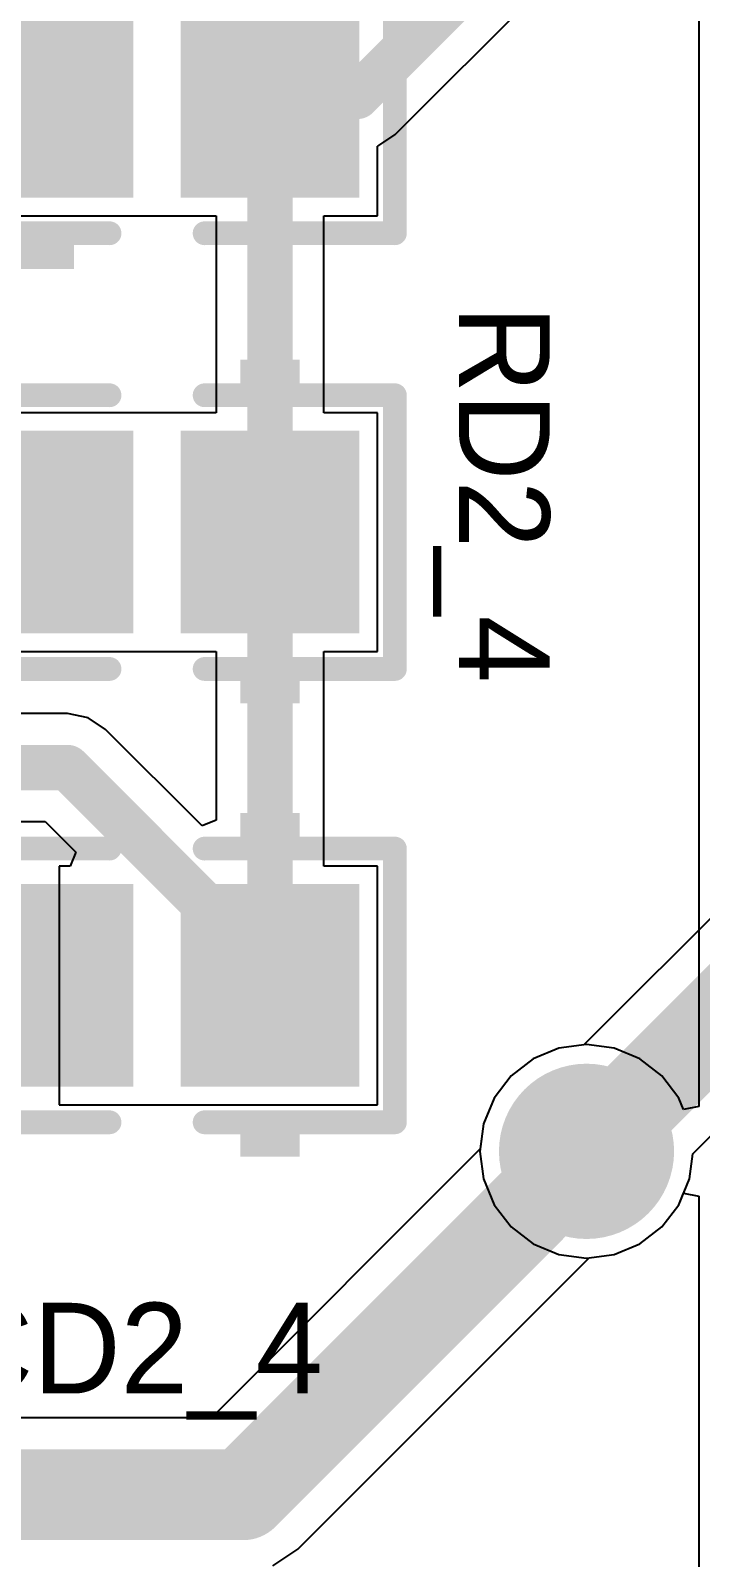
# Model space of a CAD drawing. Header units: millimetres. Extents: x 0.67 to 7.75, y 0.64 to 6.06.
# Drawn here: x 5.771 to 5.993, y 1.961 to 2.466 of the extents above; entities that cross this region are included whole.
import ezdxf

# ---------------------------------------------------------------- set-up
doc = ezdxf.new("R2010")
doc.units = ezdxf.units.MM
doc.header["$MEASUREMENT"] = 0
for name, color, linetype in [('BottomLayer', 5, 'Continuous'), ('BottomSolder', 6, 'Continuous'), ('MultiLayer', 9, 'Continuous'), ('TopLayer', 1, 'Continuous'), ('TopOverlay', 2, 'Continuous'), ('TopPaste', 8, 'Continuous'), ('TopSolder', 216, 'Continuous'), ('ViaHoleLayer', 16, 'Continuous')]:
    doc.layers.add(name, color=color, linetype=linetype)

# ---------------------------------------------------------------- blocks, each defined once
blk = doc.blocks.new('CC2012_0805_115')
at = {"layer": 'TopLayer'}
for points in [[(-0.06299, -0.02953), (-0.01181, -0.02953), (-0.06299, 0.02953), (-0.01181, 0.02953)], [(0.01181, -0.02953), (0.06299, -0.02953), (0.01181, 0.02953), (0.06299, 0.02953)]]:
    blk.add_solid(points, dxfattribs=at)
at = {"layer": 'TopOverlay', "const_width": 0.00787}
for points in [[(-0.07874, 0.04528), (-0.07874, -0.04528)], [(-0.01575, 0.04528), (-0.07874, 0.04528)], [(0.07874, 0.04528), (0.01575, 0.04528)], [(0.07874, 0.04528), (0.07874, -0.04528)], [(-0.01575, -0.04528), (-0.07874, -0.04528)], [(0.07874, -0.04528), (0.01575, -0.04528)]]:
    blk.add_lwpolyline(points, dxfattribs=at)
at = {"layer": 'TopOverlay', "const_width": 0.00394}
for points in [[(-0.08071, 0.04528, 1), (-0.07677, 0.04528, 1)], [(-0.08071, 0.04528, 1), (-0.07677, 0.04528, 1)], [(-0.01772, 0.04528, 1), (-0.01378, 0.04528, 1)], [(0.01378, 0.04528, 1), (0.01772, 0.04528, 1)], [(0.07677, 0.04528, 1), (0.08071, 0.04528, 1)], [(0.07677, 0.04528, 1), (0.08071, 0.04528, 1)], [(-0.08071, -0.04528, 1), (-0.07677, -0.04528, 1)], [(-0.08071, -0.04528, 1), (-0.07677, -0.04528, 1)], [(-0.01772, -0.04528, 1), (-0.01378, -0.04528, 1)], [(0.01378, -0.04528, 1), (0.01772, -0.04528, 1)], [(0.07677, -0.04528, 1), (0.08071, -0.04528, 1)], [(0.07677, -0.04528, 1), (0.08071, -0.04528, 1)]]:
    blk.add_lwpolyline(points, format="xyb", close=True, dxfattribs=at)
at = {"layer": 'TopOverlay'}
for points in [[(-0.04724, 0.04882), (-0.02756, 0.04882), (-0.04724, 0.05669), (-0.02756, 0.05669)], [(-0.04725, -0.05709), (-0.02756, -0.05709), (-0.04725, -0.04921), (-0.02756, -0.04921)]]:
    blk.add_solid(points, dxfattribs=at)
at = {"layer": 'TopPaste'}
for points in [[(-0.06299, -0.02953), (-0.01181, -0.02953), (-0.06299, 0.02953), (-0.01181, 0.02953)], [(0.01181, -0.02953), (0.06299, -0.02953), (0.01181, 0.02953), (0.06299, 0.02953)]]:
    blk.add_solid(points, dxfattribs=at)
at = {"layer": 'TopSolder'}
for points in [[(-0.06699, -0.03353), (-0.00781, -0.03353), (-0.06699, 0.03353), (-0.00781, 0.03353)], [(0.00781, -0.03353), (0.06699, -0.03353), (0.00781, 0.03353), (0.06699, 0.03353)]]:
    blk.add_solid(points, dxfattribs=at)
blk = doc.blocks.new('CC2012_0805_116')
at = {"layer": 'TopLayer'}
for points in [[(-0.06299, -0.02953), (-0.01181, -0.02953), (-0.06299, 0.02953), (-0.01181, 0.02953)], [(0.01181, -0.02953), (0.06299, -0.02953), (0.01181, 0.02953), (0.06299, 0.02953)]]:
    blk.add_solid(points, dxfattribs=at)
at = {"layer": 'TopOverlay', "const_width": 0.00787}
for points in [[(-0.07874, -0.04528), (-0.07874, 0.04528)], [(-0.07874, 0.04528), (-0.01575, 0.04528)], [(0.01575, 0.04528), (0.07874, 0.04528)], [(0.07874, -0.04528), (0.07874, 0.04528)], [(-0.07874, -0.04528), (-0.01575, -0.04528)], [(0.01575, -0.04528), (0.07874, -0.04528)]]:
    blk.add_lwpolyline(points, dxfattribs=at)
at = {"layer": 'TopOverlay', "const_width": 0.00394}
for points in [[(-0.08071, 0.04528, 1), (-0.07677, 0.04528, 1)], [(-0.08071, 0.04528, 1), (-0.07677, 0.04528, 1)], [(-0.01772, 0.04528, 1), (-0.01378, 0.04528, 1)], [(0.01378, 0.04528, 1), (0.01772, 0.04528, 1)], [(0.07677, 0.04528, 1), (0.08071, 0.04528, 1)], [(0.07677, 0.04528, 1), (0.08071, 0.04528, 1)], [(-0.08071, -0.04528, 1), (-0.07677, -0.04528, 1)], [(-0.08071, -0.04528, 1), (-0.07677, -0.04528, 1)], [(-0.01772, -0.04528, 1), (-0.01378, -0.04528, 1)], [(0.01378, -0.04528, 1), (0.01772, -0.04528, 1)], [(0.07677, -0.04528, 1), (0.08071, -0.04528, 1)], [(0.07677, -0.04528, 1), (0.08071, -0.04528, 1)]]:
    blk.add_lwpolyline(points, format="xyb", close=True, dxfattribs=at)
at = {"layer": 'TopOverlay'}
for points in [[(-0.04727, 0.04882), (-0.02758, 0.04882), (-0.04727, 0.05669), (-0.02758, 0.05669)], [(-0.04724, -0.05707), (-0.02756, -0.05707), (-0.04724, -0.04919), (-0.02756, -0.04919)]]:
    blk.add_solid(points, dxfattribs=at)
at = {"layer": 'TopPaste'}
for points in [[(-0.06299, -0.02953), (-0.01181, -0.02953), (-0.06299, 0.02953), (-0.01181, 0.02953)], [(0.01181, -0.02953), (0.06299, -0.02953), (0.01181, 0.02953), (0.06299, 0.02953)]]:
    blk.add_solid(points, dxfattribs=at)
at = {"layer": 'TopSolder'}
for points in [[(-0.06699, -0.03353), (-0.00781, -0.03353), (-0.06699, 0.03353), (-0.00781, 0.03353)], [(0.00781, -0.03353), (0.06699, -0.03353), (0.00781, 0.03353), (0.06699, 0.03353)]]:
    blk.add_solid(points, dxfattribs=at)
blk = doc.blocks.new('CC2012_0805_133')
at = {"layer": 'TopLayer'}
for points in [[(-0.06299, -0.02953), (-0.01181, -0.02953), (-0.06299, 0.02953), (-0.01181, 0.02953)], [(0.01181, -0.02953), (0.06299, -0.02953), (0.01181, 0.02953), (0.06299, 0.02953)]]:
    blk.add_solid(points, dxfattribs=at)
at = {"layer": 'TopOverlay', "const_width": 0.00787}
for points in [[(-0.07874, 0.04528), (-0.07874, -0.04528)], [(-0.01575, 0.04528), (-0.07874, 0.04528)], [(0.07874, 0.04528), (0.01575, 0.04528)], [(0.07874, 0.04528), (0.07874, -0.04528)], [(-0.01575, -0.04528), (-0.07874, -0.04528)], [(0.07874, -0.04528), (0.01575, -0.04528)]]:
    blk.add_lwpolyline(points, dxfattribs=at)
at = {"layer": 'TopOverlay', "const_width": 0.00394}
for points in [[(-0.08071, 0.04528, 1), (-0.07677, 0.04528, 1)], [(-0.08071, 0.04528, 1), (-0.07677, 0.04528, 1)], [(-0.01772, 0.04528, 1), (-0.01378, 0.04528, 1)], [(0.01378, 0.04528, 1), (0.01772, 0.04528, 1)], [(0.07677, 0.04528, 1), (0.08071, 0.04528, 1)], [(0.07677, 0.04528, 1), (0.08071, 0.04528, 1)], [(-0.08071, -0.04528, 1), (-0.07677, -0.04528, 1)], [(-0.08071, -0.04528, 1), (-0.07677, -0.04528, 1)], [(-0.01772, -0.04528, 1), (-0.01378, -0.04528, 1)], [(0.01378, -0.04528, 1), (0.01772, -0.04528, 1)], [(0.07677, -0.04528, 1), (0.08071, -0.04528, 1)], [(0.07677, -0.04528, 1), (0.08071, -0.04528, 1)]]:
    blk.add_lwpolyline(points, format="xyb", close=True, dxfattribs=at)
at = {"layer": 'TopOverlay'}
for points in [[(-0.04726, 0.04882), (-0.02757, 0.04882), (-0.04726, 0.05669), (-0.02757, 0.05669)], [(-0.04725, -0.05707), (-0.02756, -0.05707), (-0.04725, -0.0492), (-0.02756, -0.0492)]]:
    blk.add_solid(points, dxfattribs=at)
at = {"layer": 'TopPaste'}
for points in [[(-0.06299, -0.02953), (-0.01181, -0.02953), (-0.06299, 0.02953), (-0.01181, 0.02953)], [(0.01181, -0.02953), (0.06299, -0.02953), (0.01181, 0.02953), (0.06299, 0.02953)]]:
    blk.add_solid(points, dxfattribs=at)
at = {"layer": 'TopSolder'}
for points in [[(-0.06699, -0.03353), (-0.00781, -0.03353), (-0.06699, 0.03353), (-0.00781, 0.03353)], [(0.00781, -0.03353), (0.06699, -0.03353), (0.00781, 0.03353), (0.06699, 0.03353)]]:
    blk.add_solid(points, dxfattribs=at)

msp = doc.modelspace()

# ---------------------------------------------------------------- linework, layer by layer
at = {"layer": 'BottomLayer'}
for p, q in [((6.04481, 2.22086), (5.95414, 2.13019)), ((5.99019, 2.09414), (6.08086, 2.18481)), ((5.94586, 2.1291), (5.93735, 2.12557)), ((5.95414, 2.13019), (5.94586, 2.1291)), ((5.93735, 2.12557), (5.93004, 2.11996)), ((5.93004, 2.11996), (5.92443, 2.11265)), ((5.92443, 2.11265), (5.9209, 2.10414)), ((5.9209, 2.10414), (5.9197, 2.095)), ((5.9197, 2.095), (5.9209, 2.08586)), ((5.9891, 2.08586), (5.99019, 2.09414)), ((5.9209, 2.08586), (5.92443, 2.07735)), ((5.98557, 2.07735), (5.9891, 2.08586)), ((5.92443, 2.07735), (5.93004, 2.07004)), ((5.97996, 2.07004), (5.98557, 2.07735)), ((5.93004, 2.07004), (5.93735, 2.06443)), ((5.97265, 2.06443), (5.97996, 2.07004)), ((5.93735, 2.06443), (5.94586, 2.0609)), ((5.96414, 2.0609), (5.97265, 2.06443)), ((5.94586, 2.0609), (5.955, 2.0597)), ((5.955, 2.0597), (5.96414, 2.0609))]:
    msp.add_line(p, q, dxfattribs=at)
at = {"layer": 'BottomLayer', "const_width": 0.03}
msp.add_lwpolyline([(5.955, 2.095), (6.08, 2.22)], dxfattribs=at)
at = {"layer": 'BottomLayer'}
for points, const_width in [([(5.9425, 2.095, 1), (5.9675, 2.095, 1)], 0.025), ([(5.9475, 2.095, 1), (5.9625, 2.095, 1)], 0.015)]:
    msp.add_lwpolyline(points, format="xyb", close=True, dxfattribs=dict(at, const_width=const_width))
at = {"layer": 'BottomSolder', "const_width": 0.029}
msp.add_lwpolyline([(5.9405, 2.095, 1), (5.9695, 2.095, 1)], format="xyb", close=True, dxfattribs=at)
at = {"layer": 'MultiLayer', "const_width": 0.025}
msp.add_lwpolyline([(5.9425, 2.095, 1), (5.9675, 2.095, 1)], format="xyb", close=True, dxfattribs=at)
at = {"layer": 'TopLayer'}
for p, q in [((5.99216, 2.54085), (5.99216, 2.10982)), ((5.89167, 2.43143), (5.94994, 2.48971)), ((5.88588, 2.42756), (5.89167, 2.43143)), ((5.88579, 2.42755), (5.88588, 2.42756)), ((5.88579, 2.40452), (5.88579, 2.42755)), ((5.75504, 2.40452), (5.81098, 2.40452)), ((5.81098, 2.40452), (5.81098, 2.40452)), ((5.81098, 2.40452), (5.81461, 2.40452)), ((5.81461, 2.40452), (5.81461, 2.40452)), ((5.81461, 2.40452), (5.83235, 2.40452)), ((5.83235, 2.40452), (5.83235, 2.33941)), ((5.86804, 2.33941), (5.86804, 2.40452)), ((5.86804, 2.40452), (5.88579, 2.40452)), ((5.81098, 2.33941), (5.75605, 2.33941)), ((5.81461, 2.33941), (5.81098, 2.33941)), ((5.81098, 2.33941), (5.81098, 2.33941)), ((5.83235, 2.33941), (5.81461, 2.33941)), ((5.81461, 2.33941), (5.81461, 2.33941)), ((5.88579, 2.33941), (5.86804, 2.33941)), ((5.88579, 2.26036), (5.88579, 2.33941)), ((5.7398, 2.26036), (5.81098, 2.26036)), ((5.81098, 2.26036), (5.81098, 2.26036)), ((5.81098, 2.26036), (5.81461, 2.26036)), ((5.81461, 2.26036), (5.81461, 2.26036)), ((5.81461, 2.26036), (5.83235, 2.26036)), ((5.83235, 2.26036), (5.83235, 2.20456)), ((5.86804, 2.18941), (5.86804, 2.26036)), ((5.86804, 2.26036), (5.88579, 2.26036)), ((5.78315, 2.23984), (5.66148, 2.23984)), ((5.78997, 2.23848), (5.78315, 2.23984)), ((5.79576, 2.23462), (5.78997, 2.23848)), ((5.82773, 2.20265), (5.79576, 2.23462)), ((5.65409, 2.20416), (5.77576, 2.20416)), ((5.77576, 2.20416), (5.78588, 2.19403)), ((5.83235, 2.20456), (5.82773, 2.20265)), ((5.78588, 2.19403), (5.78397, 2.18941)), ((5.78397, 2.18941), (5.78039, 2.18941)), ((5.78039, 2.18941), (5.78039, 2.14989)), ((5.88579, 2.18941), (5.86804, 2.18941)), ((5.88579, 2.11036), (5.88579, 2.18941)), ((5.78039, 2.14989), (5.78039, 2.11036)), ((5.94586, 2.1291), (5.93735, 2.12557)), ((5.955, 2.1303), (5.94586, 2.1291)), ((5.96414, 2.1291), (5.955, 2.1303)), ((5.97265, 2.12557), (5.96414, 2.1291)), ((5.93735, 2.12557), (5.93004, 2.11996)), ((5.97996, 2.11996), (5.97265, 2.12557)), ((5.93004, 2.11996), (5.92443, 2.11265)), ((5.98557, 2.11265), (5.97996, 2.11996)), ((5.92443, 2.11265), (5.9209, 2.10414)), ((5.98716, 2.10882), (5.98557, 2.11265)), ((5.78039, 2.11036), (5.81098, 2.11036)), ((5.81098, 2.11036), (5.81098, 2.11036)), ((5.81098, 2.11036), (5.81461, 2.11036)), ((5.81461, 2.11036), (5.81461, 2.11036)), ((5.81461, 2.11036), (5.81598, 2.11036)), ((5.81598, 2.11036), (5.88579, 2.11036)), ((5.99216, 2.10982), (5.98716, 2.10882)), ((5.9209, 2.10414), (5.91981, 2.09586)), ((5.91981, 2.09586), (5.8308, 2.00685)), ((5.97996, 2.07004), (5.98557, 2.07735)), ((5.98557, 2.07735), (5.98716, 2.08117)), ((5.98716, 2.08117), (5.99216, 2.08018)), ((5.99216, 2.08018), (5.99216, 1.80949)), ((5.97265, 2.06443), (5.97996, 2.07004)), ((5.96414, 2.0609), (5.97265, 2.06443)), ((5.85938, 1.96333), (5.95586, 2.05981)), ((5.95586, 2.05981), (5.96414, 2.0609)), ((5.8308, 2.00685), (5.66284, 2.00685)), ((5.85111, 1.95781), (5.85938, 1.96333))]:
    msp.add_line(p, q, dxfattribs=at)
for points, const_width in [([(5.87905, 2.44405), (5.95, 2.515)], 0.015), ([(5.8502, 2.29989), (5.8502, 2.44405)], 0.015), ([(5.8502, 2.44405), (5.87905, 2.44405)], 0.015), ([(5.748, 2.41666), (5.77539, 2.44405)], 0.008), ([(5.68421, 2.39107), (5.77539, 2.29989)], 0.008), ([(5.8502, 2.15495), (5.8502, 2.29989)], 0.015), ([(5.65409, 2.222), (5.78315, 2.222)], 0.015), ([(5.78315, 2.222), (5.8502, 2.15495)], 0.015), ([(5.84136, 1.98136), (5.955, 2.095)], 0.03), ([(5.64736, 1.98136), (5.84136, 1.98136)], 0.03)]:
    msp.add_lwpolyline(points, dxfattribs=dict(at, const_width=const_width))
for points, const_width in [([(5.84645, 2.44405, 1), (5.85395, 2.44405, 1)], 0.0075), ([(5.84645, 2.44405, 1), (5.85395, 2.44405, 1)], 0.0075), ([(5.8753, 2.44405, 1), (5.8828, 2.44405, 1)], 0.0075), ([(5.8753, 2.44405, 1), (5.8828, 2.44405, 1)], 0.0075), ([(5.77339, 2.44405, 1), (5.77739, 2.44405, 1)], 0.004), ([(5.77339, 2.29989, 1), (5.77739, 2.29989, 1)], 0.004), ([(5.84645, 2.29989, 1), (5.85395, 2.29989, 1)], 0.0075), ([(5.84645, 2.29989, 1), (5.85395, 2.29989, 1)], 0.0075), ([(5.7794, 2.222, 1), (5.7869, 2.222, 1)], 0.0075), ([(5.7794, 2.222, 1), (5.7869, 2.222, 1)], 0.0075), ([(5.84645, 2.15495, 1), (5.85395, 2.15495, 1)], 0.0075), ([(5.84645, 2.15495, 1), (5.85395, 2.15495, 1)], 0.0075), ([(5.9425, 2.095, 1), (5.9675, 2.095, 1)], 0.025), ([(5.9475, 2.095, 1), (5.9625, 2.095, 1)], 0.015), ([(5.83386, 1.98136, 1), (5.84886, 1.98136, 1)], 0.015), ([(5.83386, 1.98136, 1), (5.84886, 1.98136, 1)], 0.015)]:
    msp.add_lwpolyline(points, format="xyb", close=True, dxfattribs=dict(at, const_width=const_width))
at = {"layer": 'TopSolder', "const_width": 0.029}
msp.add_lwpolyline([(5.9405, 2.095, 1), (5.9695, 2.095, 1)], format="xyb", close=True, dxfattribs=at)
at = {"layer": 'ViaHoleLayer', "const_width": 0.014}
msp.add_lwpolyline([(5.948, 2.095, 1), (5.962, 2.095, 1)], format="xyb", close=True, dxfattribs=at)

# ---------------------------------------------------------------- block references
for name, p, rotation in [('CC2012_0805_116', (5.8128, 2.44405), 360), ('CC2012_0805_115', (5.8128, 2.29989), 180), ('CC2012_0805_133', (5.8128, 2.14989), 180)]:
    msp.add_blockref(name, p, dxfattribs=dict(rotation=rotation))

# ---------------------------------------------------------------- texts
at = {"layer": 'TopOverlay'}
msp.add_text('RD2_4', height=0.03, rotation=270, dxfattribs=at).set_placement((5.9128, 2.37489))
msp.add_text('CD2_4', height=0.03, dxfattribs=at).set_placement((5.7428, 2.01489))

doc.saveas('drawing.dxf')
